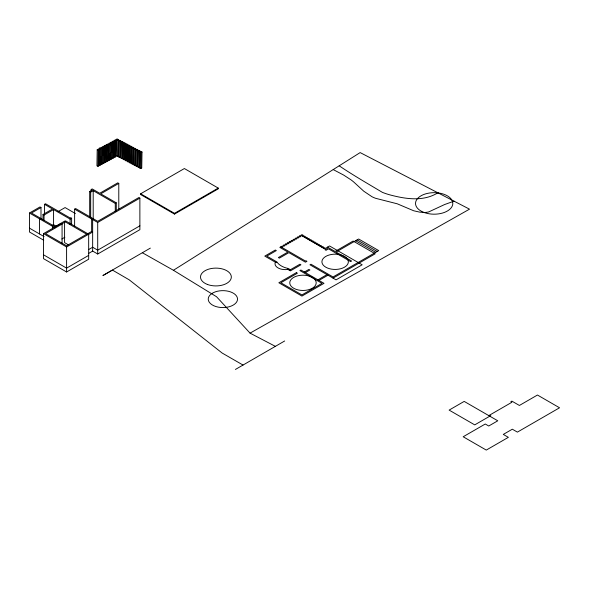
<?xml version="1.0" encoding="UTF-8"?>
<svg xmlns="http://www.w3.org/2000/svg" width="589" height="589" viewBox="0 0 589 589"><rect width="100%" height="100%" fill="white"/><g stroke="black" fill="none" stroke-linecap="round" stroke-linejoin="round"><path stroke-width="0.88" d="M97.192 149.739L96.935 165.796L97.988 166.348L98.996 165.803L99.254 149.746L98.194 149.194L97.192 149.739L98.253 150.291L99.254 149.746M97.988 166.348L98.253 150.291M99.143 148.295L98.878 164.736L99.939 165.295L100.881 164.78L101.153 148.34L100.093 147.787L99.143 148.295L100.204 148.855L101.153 148.34M99.939 165.295L100.204 148.855M100.888 156.571L100.771 163.705L101.831 164.265L102.773 163.749L103.038 147.692L101.978 147.132L101.028 147.648L102.088 148.207L103.038 147.692M101.831 164.265L102.088 148.207M102.78 155.54L102.92 146.624L103.87 146.109L104.93 146.668L104.665 162.726L103.723 163.234L102.663 162.682M103.723 163.234L103.981 147.176L104.93 146.668M104.813 145.593L104.555 161.651L105.615 162.211L106.557 161.695L106.823 145.638L105.762 145.078L104.813 145.593L105.873 146.153L106.823 145.638M105.615 162.211L105.873 146.153M106.705 144.563L106.447 160.628L107.507 161.18L108.45 160.664L108.707 144.607L107.654 144.055L106.705 144.563L107.765 145.122L108.707 144.607M107.507 161.18L107.765 145.122M108.538 147.103L108.339 159.597L109.392 160.156L110.342 159.641L110.599 143.583L109.539 143.024L108.597 143.539L109.657 144.091L110.599 143.583M109.392 160.156L109.657 144.091M110.445 145.188L110.489 142.509L111.431 141.993L112.492 142.553L112.234 158.61L111.284 159.126L110.224 158.566L110.312 153.214M111.284 159.126L111.549 143.068L112.492 142.553M112.204 152.19L112.381 141.485L113.324 140.97L114.384 141.522L114.126 157.587L113.176 158.095L112.116 157.543M113.176 158.095L113.441 142.037L114.384 141.522M114.273 140.454L114.008 156.512L115.069 157.072L116.018 156.556L116.276 140.499L115.216 139.939L114.273 140.454L115.334 141.014L116.276 140.499M115.069 157.072L115.334 141.014M116.166 139.424L115.9 155.481L117.491 156.321L118.433 155.805L118.698 139.748L117.108 138.916L116.166 139.424L117.748 140.263L118.698 139.748M117.491 156.321L117.748 140.263M118.551 156.88L118.809 140.823L119.758 140.307L120.819 140.867L120.554 156.924L119.611 157.44L118.551 156.88L119.493 156.365M119.611 157.44L119.869 141.375L120.819 140.867M120.929 141.934L120.671 157.992L121.732 158.551L122.674 158.036L122.932 141.978L121.879 141.419L120.929 141.934L121.989 142.494L122.932 141.978M121.732 158.551L121.989 142.494M123.049 143.053L122.792 159.111L123.845 159.671L124.794 159.155L125.052 143.098L123.992 142.538L123.049 143.053L124.11 143.606L125.052 143.098M123.845 159.671L124.11 143.606M125.17 144.165L124.905 160.223L125.965 160.782L126.915 160.267L127.172 144.209L126.112 143.65L125.17 144.165L126.23 144.725L127.172 144.209M125.965 160.782L126.23 144.725M127.29 145.284L127.025 161.342L128.085 161.901L129.035 161.386L129.293 145.328L128.233 144.769L127.29 145.284L128.343 145.836L129.293 145.328M128.085 161.901L128.343 145.836M129.403 146.396L129.146 162.468L130.206 163.02L131.148 162.498L131.413 146.44L130.353 145.881L129.403 146.396L130.463 146.956L131.413 146.44M130.206 163.02L130.463 146.956M131.524 147.515L131.266 163.573L132.326 164.132L133.269 163.617L133.534 147.559L132.473 147L131.524 147.515L132.584 148.067L133.534 147.559M132.326 164.132L132.584 148.067M133.644 148.627L133.386 164.684L134.447 165.244L135.389 164.729L135.647 148.671L134.587 148.111L133.644 148.627L134.704 149.186L135.647 148.671M134.447 165.244L134.704 149.186M135.764 149.746L135.499 165.803L136.56 166.363L137.509 165.848L137.767 149.79L136.707 149.231L135.764 149.746L136.825 150.305L137.767 149.79M136.56 166.363L136.825 150.305M137.885 150.858L137.62 166.915L138.68 167.475L139.63 166.959L139.887 150.902L138.827 150.342L137.885 150.858L138.945 151.417L139.887 150.902M138.68 167.475L138.945 151.417M139.74 168.034L139.998 151.977L140.948 151.461L142.008 152.021L141.743 168.079L140.8 168.594L139.74 168.034L140.69 167.519M140.8 168.594L141.058 152.536L142.008 152.021M235.423 369.45L284.671 340.979M43.719 240.224L29.45 231.992L29.45 213.019L39.993 206.938L40.994 207.519L40.994 219.079M44.506 214.109L44.506 204.331L45.508 203.75L70.106 217.952L70.606 217.658L71.608 218.239L71.608 224.461M40.994 207.519L31.46 213.019L55.049 226.64L64.584 221.14L65.585 221.714M43.026 219.822L43.026 214.484L52.561 208.985L44.506 204.331M43.026 214.484L44.035 215.066L53.57 209.559L70.106 219.108L71.608 218.239M91.185 191.329L91.185 189.503L92.186 188.922L99.718 193.266L117.785 182.833L118.787 183.415L118.787 209.073M89.683 217.186L89.683 191.528L92.186 190.078L91.185 189.503M89.683 191.528L90.684 192.11L93.195 190.659L115.275 203.411L116.283 202.83L116.283 211.076M57.958 211.679L65.085 207.571L75.399 213.527M118.787 183.415L100.719 193.847L116.283 202.83M74.619 226.11L74.619 209.132L75.628 208.55L97.708 221.302L138.864 197.543L139.873 198.118L139.88 229.673L97.715 254.014L92.657 251.091L92.65 219.542M51.979 225.594L53.57 224.681L56.721 226.5M68.53 244.906L64.584 242.631L64.584 221.464L65.585 220.882L88.674 234.216L88.681 259.234L66.601 271.985L43.512 258.652L43.505 233.634L61.072 223.496L62.073 224.07L62.073 243.397M61.072 224.321L64.834 222.149M62.073 224.07L45.508 233.634L66.594 245.804L86.671 234.216L64.584 221.464M61.823 239.009L64.834 237.271M140.646 193.796L184.379 168.542L218.232 188.09L218.232 188.841L174.499 214.094L140.646 194.547L140.646 193.796L174.499 213.336L218.232 188.09M74.619 209.132L97.708 222.465L139.873 198.118M87.128 234.069L91.648 231.455L92.65 232.037L88.129 234.643M43.505 233.634L66.594 246.968L88.674 234.216M88.887 249.419L92.657 247.247L97.715 250.17L139.88 225.83M88.895 253.27L92.657 251.091M66.594 268.128L88.681 255.383M150.35 248.116L102.906 275.549L112.447 270.079L129.256 279.863L222.134 353.032L243.021 365.055M281.851 247.409L282.911 246.791L281.91 246.217L279.841 247.409L287.896 252.063L278.361 257.562L279.363 258.144L288.904 252.637L305.441 262.186L306.943 261.317L305.941 260.736L305.441 261.03L280.843 246.828M302.488 236.071L303.49 235.49L301.988 234.621L300.979 235.202L324.568 248.823L325.577 248.241L324.568 247.667L323.567 248.241M303.49 236.653L304.498 236.071L305.5 236.653L304.498 237.234M305.5 237.809L306.501 237.234L307.51 237.809L306.501 238.39M307.51 238.972L308.511 238.39L309.512 238.972L308.511 239.554M309.512 240.128L310.521 239.554L311.522 240.128L310.521 240.71M311.522 241.291L312.523 240.71L313.532 241.291L312.523 241.865M313.532 242.447L314.533 241.865L315.535 242.447L314.533 243.029M315.535 243.61L316.543 243.029L317.545 243.61L316.543 244.185M317.545 244.766L318.546 244.185L319.555 244.766L318.546 245.348M319.555 245.922L320.556 245.348L321.557 245.922L320.556 246.504M321.557 247.085L322.566 246.504L323.567 247.085L322.566 247.667M289.376 270.299L299.919 264.218L300.92 264.792L290.384 270.881L287.874 269.431A10.227 5.905 0 0 1 275.35 262.201L264.785 256.105L275.321 250.016L276.329 250.597L266.795 256.105L276.963 261.972A18.914 10.919 0 0 0 288.264 268.503L290.384 269.718M304.395 272.015L308.908 269.409L309.917 269.983L305.397 272.597M317.942 279.841L326.976 274.621M318.951 280.416L327.985 275.203M333.043 278.126L375.208 253.785L353.12 241.034L335.053 251.466L327.521 247.122M488.782 415.606L511.87 402.272L510.862 401.698L511.87 401.116L519.395 405.46L537.462 395.028L559.55 407.779L517.392 432.12L512.327 429.197L503.293 434.417L508.359 437.34L486.271 450.084L463.182 436.758L485.27 424.006L488.737 426.009L497.771 420.796L464.184 401.404L449.127 410.099L474.727 424.875L490.792 415.606M173.431 270.277L216.561 296.746L250.053 333.131L469.514 209.161L360.151 152.588L173.431 270.277L142.354 252.74M110.224 158.566L111.174 158.051M437.892 192.802C423.609 201.644 406.432 199.148 391.037 195.18A56.132 32.402 0 0 1 382.401 192.367C367.978 183.775 353.231 175.279 339.19 165.826M454.06 201.151L444.688 204.501L428.799 211.885A10.904 6.295 0 0 1 424.286 212.474L419.552 212.099L413.647 210.759L397.251 203.801L375.716 198.331A25.96 14.99 0 0 1 371.961 196.704L363.781 191.219L353.739 182.016A72.16 41.657 0 0 0 350.97 179.822L343.667 175.08L333.227 169.588M275.35 262.201L276.72 262.414M250.053 333.131L275.343 346.339M118.809 140.823L119.869 141.375M139.998 151.977L141.058 152.536M112.381 141.485L113.441 142.037M110.489 142.509L111.549 143.068M102.92 146.624L103.981 147.176M123.734 158.596L124.794 159.155M357.133 239.878L377.21 251.466M355.631 240.746L375.708 252.335M337.063 250.303L329.531 245.959L326.52 247.697L327.521 248.278L325.01 249.729L326.019 250.303L328.529 248.86L350.61 261.604L351.618 261.03L336.054 252.048L358.642 239.001L378.72 250.597L333.043 276.963L310.963 264.218L309.954 264.792L336.054 279.863L362.154 264.792L338.064 250.885M29.45 213.019L55.049 227.803M29.45 228.142L44.094 236.594M43.505 254.801L66.601 268.135M287.506 268.643L287.874 269.431M174.499 213.336L174.499 214.094M115.275 203.411L115.275 211.657M97.708 222.465L97.715 254.014M93.195 190.659L93.195 219.064M91.648 218.961L91.648 231.455M90.684 192.11L90.684 217.768M70.106 219.108L70.106 224.446M66.594 246.968L66.601 271.985M53.57 209.559L53.57 224.681M52.539 226.353L52.539 229.018M44.035 215.066L44.035 220.404M39.485 218.821L39.485 233.936M417.446 198.67L416.946 199.31A18.642 10.764 0 0 0 423.808 212.379L424.846 212.754A18.642 10.764 0 0 0 444.518 212.379A18.642 10.764 0 0 0 452.646 202.027L452.448 201.328A18.642 10.764 0 0 0 437.804 192.875L436.596 192.758A18.642 10.764 0 0 0 417.446 198.67M211.863 293.528L211.252 293.955A14.659 8.467 0 0 0 210.435 303.578A14.659 8.467 0 0 0 225.742 307.406L226.677 307.281A14.659 8.467 0 0 0 235.328 294.64A14.659 8.467 0 0 0 211.863 293.528M283.913 245.053L282.911 245.635L283.913 246.217L284.921 245.635L283.913 245.053M285.923 243.898L284.921 244.479L285.923 245.053L286.931 244.479L285.923 243.898M287.933 242.734L286.931 243.316L287.933 243.898L288.934 243.316L287.933 242.734M289.943 241.578L288.934 242.16L289.943 242.734L290.944 242.16L289.943 241.578M291.945 240.422L290.944 240.997L291.945 241.578L292.954 240.997L291.945 240.422M293.955 239.259L292.954 239.841L293.955 240.422L294.956 239.841L293.955 239.259M295.965 238.103L294.956 238.678L295.965 239.259L296.966 238.678L295.965 238.103M297.968 236.94L296.966 237.522L297.968 238.103L298.976 237.522L297.968 236.94M299.978 235.784L298.976 236.366L299.978 236.94L300.979 236.366L299.978 235.784M296.407 272.619L278.84 282.764L301.929 296.09L324.009 283.338L300.92 270.012L299.919 270.594L321.999 283.338L301.929 294.934L280.843 282.764L297.408 273.2L296.407 272.619M338.565 254.433L337.718 254.315A13.223 7.635 0 0 0 321.947 261.302A13.223 7.635 0 0 0 336.002 269.423A13.223 7.635 0 0 0 348.106 260.316L347.908 259.83A13.223 7.635 0 0 0 346.995 258.431L346.59 257.989A13.223 7.635 0 0 0 341.753 255.192L340.987 254.956A13.223 7.635 0 0 0 338.565 254.433M310.322 276.477L309.586 276.212A13.223 7.635 0 0 0 289.957 281.498A13.223 7.635 0 0 0 305.271 290.34A13.223 7.635 0 0 0 314.43 279.002L313.974 278.582A13.223 7.635 0 0 0 310.322 276.477M207.343 284.421A15.424 8.909 0 0 0 231.3 277.596A15.424 8.909 0 0 0 209.088 269.033A15.424 8.909 0 0 0 207.343 284.421"/></g></svg>
